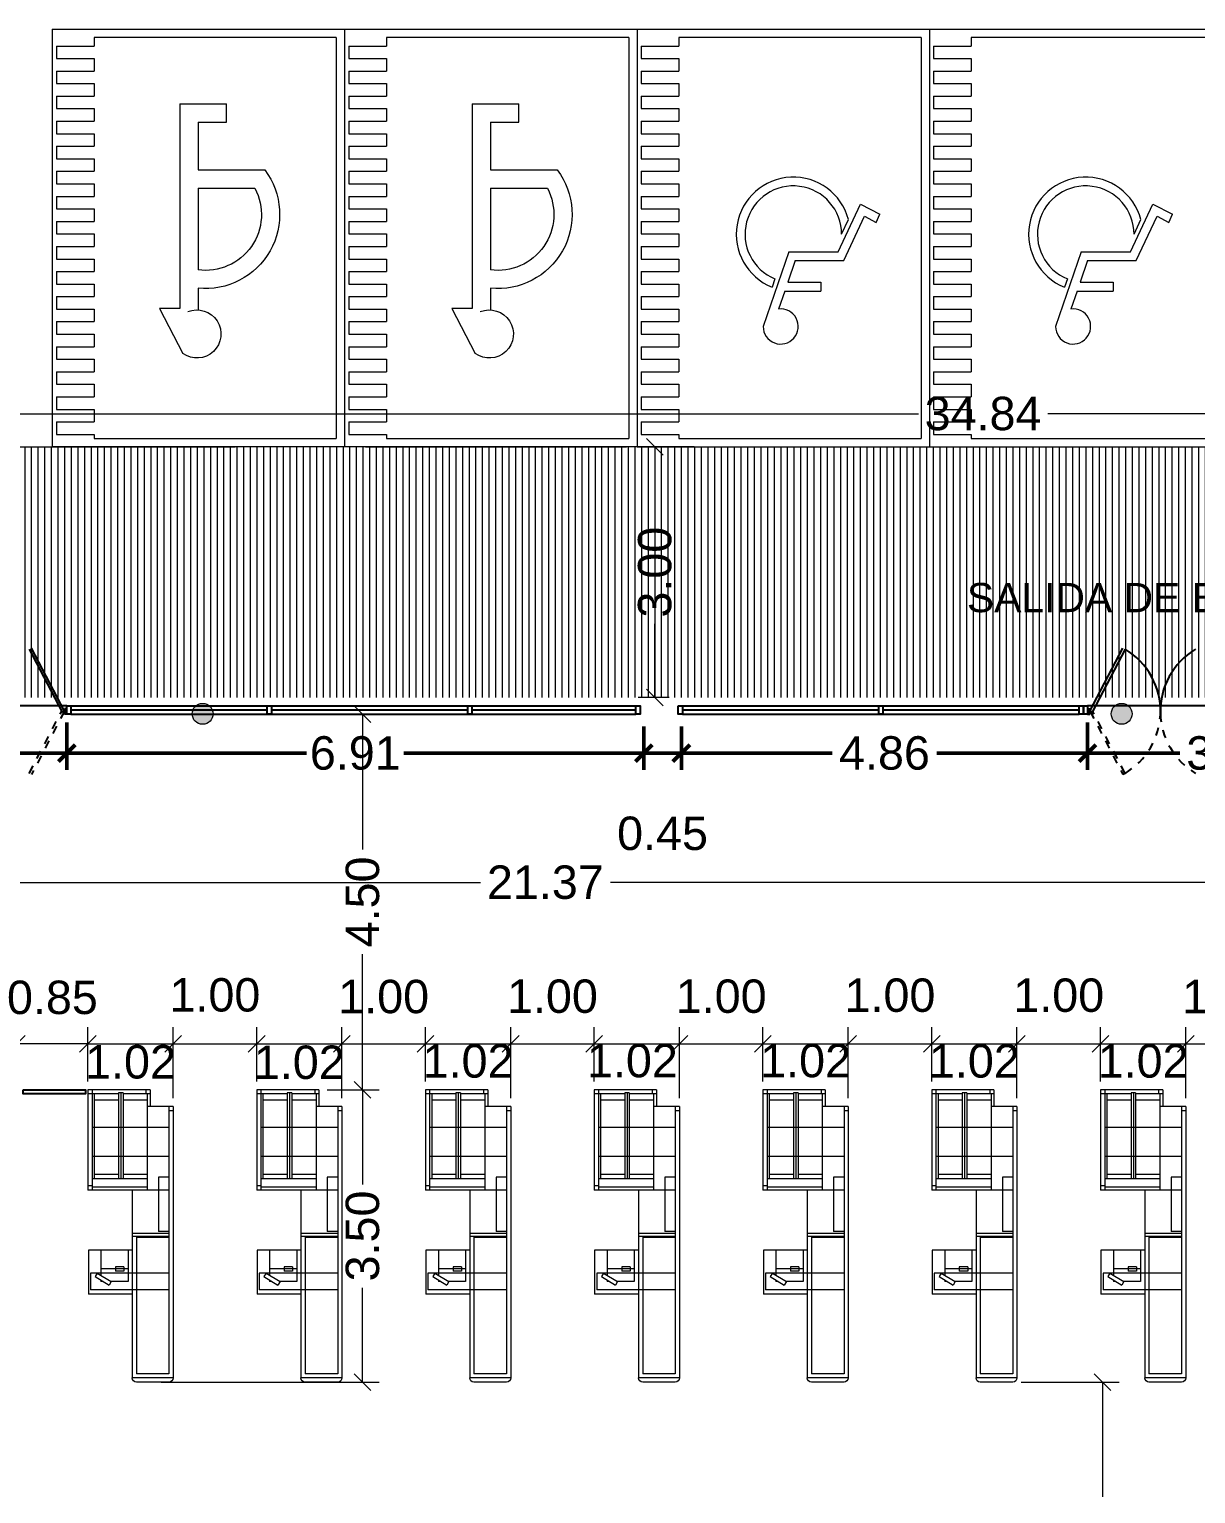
# Model space of a CAD drawing. Header units: inches. Extents: x 2 to 337, y 2 to 182.
# Drawn here: x 156.08 to 170.04, y 112.72 to 130.25 of the extents above; entities that cross this region are included whole.
import ezdxf

# ---------------------------------------------------------------- set-up
doc = ezdxf.new("R2010")
doc.units = ezdxf.units.IN
doc.header["$MEASUREMENT"] = 0
for name, pattern in [('HIDDEN', [0.375, 0.25, -0.125]), ('HIDDEN2', [4.7625, 3.175, -1.5875]), ('LÍNEAS_OCULTAS2', [0.1875, 0.125, -0.0625])]:
    doc.linetypes.add(name, pattern=pattern)
for name, color, linetype, lineweight in [('Est-Acero', 4, 'Continuous', 13), ('L COTAS', 1, 'Continuous', 9), ('L EQUIP', 6, 'Continuous', 9), ('l gris', 9, 'Continuous', 5), ('L PANELES', 136, 'Continuous', 50), ('L PROYEC', 4, 'HIDDEN2', 9), ('smr acero', 170, 'Continuous', 15)]:
    doc.layers.add(name, color=color, linetype=linetype, lineweight=lineweight)
for name, color, linetype in [('FIX FOOD', 8, 'Continuous'), ('l carpinteria', 3, 'Continuous'), ('L pisos', 8, 'Continuous'), ('l vidrio', 135, 'Continuous')]:
    doc.layers.add(name, color=color, linetype=linetype)
doc.styles.add('2mm para 1.100', font='ARIAL.TTF')
doc.styles.get("Standard").update_dxf_attribs({"font": 'ARIAL.TTF'})
doc.dimstyles.new('cotas 1.100', dxfattribs={"dimscale": 2, "dimtxt": 0.2, "dimasz": 0.1, "dimexe": 0.1, "dimexo": 0.05, "dimgap": 0.05, "dimtad": 0, "dimzin": 0, "dimdsep": 46, "dimtxsty": '2mm para 1.100', "dimblk": 'OBLIQUE', "dimcen": 0.09, "dimclrd": 256, "dimclre": 256, "dimclrt": 256, "dimaunit": 1, "dimadec": 3, "dimazin": 0, "dimtfac": 1, "dimtofl": 0, "dimtmove": 2, "dimatfit": 3, "dimfxl": 0, "dimtolj": 1, "dimtzin": 0, "dimlwd": -1, "dimlwe": -1, "dimarcsym": 0})

# ---------------------------------------------------------------- blocks, each defined once
blk = doc.blocks.new('COCHERA-DISC-flat-2')
at = {"color": 0}
for p, q in [((-3.5, 0), (-3.5, 5)), ((0, 5), (-3.5, 5)), ((0, 0), (0, 5)), ((0, 0), (0, 5)), ((0, 0), (0, 5)), ((-0.5, 4.9), (-3.4, 4.9)), ((-3.4, 0.1), (-3.4, 4.9)), ((-0.5, 4.85), (-0.5, 4.9)), ((-0.05, 4.85), (-0.5, 4.85)), ((-0.05, 4.7), (-0.05, 4.85)), ((-0.05, 4.7), (-0.5, 4.7)), ((-0.5, 4.55), (-0.5, 4.7)), ((-0.05, 4.55), (-0.5, 4.55)), ((-0.05, 4.4), (-0.5, 4.4)), ((-0.5, 4.25), (-0.5, 4.4)), ((-0.05, 4.4), (-0.05, 4.55)), ((-0.05, 4.25), (-0.5, 4.25)), ((-0.05, 4.1), (-0.05, 4.25)), ((-0.05, 4.1), (-0.5, 4.1)), ((-0.5, 3.95), (-0.5, 4.1)), ((-0.05, 3.95), (-0.5, 3.95)), ((-0.05, 3.8), (-0.05, 3.95)), ((-0.05, 3.8), (-0.5, 3.8)), ((-0.5, 3.65), (-0.5, 3.8)), ((-1.817, 2.664), (-1.509, 3.558)), ((-0.05, 3.65), (-0.5, 3.65)), ((-0.05, 3.5), (-0.05, 3.65)), ((-1.767, 3.133), (-1.692, 3.35)), ((-0.05, 3.5), (-0.5, 3.5)), ((-0.5, 3.35), (-0.5, 3.5)), ((-0.05, 3.35), (-0.5, 3.35)), ((-0.05, 3.2), (-0.05, 3.35)), ((-0.05, 3.2), (-0.5, 3.2)), ((-0.5, 3.05), (-0.5, 3.2)), ((-2.198, 3.028), (-2.198, 3.133)), ((-1.767, 3.133), (-2.198, 3.133)), ((-1.803, 3.028), (-2.198, 3.028)), ((-1.892, 2.769), (-1.803, 3.028)), ((-1.65, 2.988), (-1.616, 3.088)), ((-0.05, 3.05), (-0.5, 3.05)), ((-0.05, 2.9), (-0.05, 3.05)), ((-0.05, 2.9), (-0.5, 2.9)), ((-0.5, 2.75), (-0.5, 2.9)), ((-2.475, 2.769), (-2.724, 2.237)), ((-2.408, 2.664), (-2.675, 2.092)), ((-1.892, 2.769), (-2.475, 2.769)), ((-1.817, 2.664), (-2.408, 2.664)), ((-0.05, 2.75), (-0.5, 2.75)), ((-0.05, 2.6), (-0.05, 2.75)), ((-0.05, 2.6), (-0.5, 2.6)), ((-0.5, 2.45), (-0.5, 2.6)), ((-2.863, 2.311), (-2.907, 2.215)), ((-2.724, 2.237), (-2.863, 2.311)), ((-2.448, 2.454), (-2.53, 2.278)), ((-0.05, 2.45), (-0.5, 2.45)), ((-0.05, 2.3), (-0.5, 2.3)), ((-0.5, 2.15), (-0.5, 2.3)), ((-0.05, 2.3), (-0.05, 2.45)), ((-2.675, 2.092), (-2.907, 2.215)), ((-0.05, 2.15), (-0.5, 2.15)), ((-0.05, 2), (-0.05, 2.15)), ((-0.05, 2), (-0.5, 2)), ((-0.5, 1.85), (-0.5, 2)), ((-0.05, 1.85), (-0.5, 1.85)), ((-0.05, 1.7), (-0.05, 1.85)), ((-0.05, 1.7), (-0.5, 1.7)), ((-0.5, 1.55), (-0.5, 1.7)), ((-0.05, 1.55), (-0.5, 1.55)), ((-0.05, 1.4), (-0.05, 1.55)), ((-0.05, 1.4), (-0.5, 1.4)), ((-0.5, 1.25), (-0.5, 1.4)), ((-0.05, 1.25), (-0.5, 1.25)), ((-0.05, 1.1), (-0.05, 1.25)), ((-0.05, 1.1), (-0.5, 1.1)), ((-0.5, 0.95), (-0.5, 1.1)), ((-0.05, 0.95), (-0.5, 0.95)), ((-0.05, 0.8), (-0.05, 0.95)), ((-0.05, 0.8), (-0.5, 0.8)), ((-0.5, 0.65), (-0.5, 0.8)), ((-0.05, 0.65), (-0.5, 0.65)), ((-0.05, 0.5), (-0.05, 0.65)), ((-0.05, 0.5), (-0.5, 0.5)), ((-0.5, 0.35), (-0.5, 0.5)), ((-0.05, 0.35), (-0.5, 0.35)), ((-0.05, 0.35), (-0.5, 0.35)), ((-0.05, 0.2), (-0.5, 0.2)), ((-0.5, 0.1), (-0.5, 0.2)), ((-0.05, 0.2), (-0.05, 0.35)), ((0, 0), (-3.5, 0)), ((-3.4, 0.1), (-0.5, 0.1))]:
    blk.add_line(p, q, dxfattribs=at)
for centre, radius, start, end in [((-1.719, 3.558), 0.21, 0, 277.4565), ((-1.87, 2.453), 0.683, 194.871, 68.1638), ((-1.87, 2.453), 0.578, 179.9015, 67.6476)]:
    blk.add_arc(centre, radius, start, end, dxfattribs=at)
blk = doc.blocks.new('COCHERA-EMB-flat-3')
at = {"layer": 'l gris'}
for p, q in [((-3.5, 5), (-3.5, 0)), ((0, 5), (-3.5, 5)), ((0, 5), (0, 0)), ((-3.4, 4.9), (-3.4, 0.1)), ((-3.4, 4.9), (-0.5, 4.9)), ((-0.5, 4.9), (-0.5, 4.8)), ((-0.05, 4.8), (-0.5, 4.8)), ((-0.05, 4.8), (-0.05, 4.65)), ((-0.05, 4.65), (-0.5, 4.65)), ((-0.05, 4.65), (-0.5, 4.65)), ((-0.5, 4.65), (-0.5, 4.5)), ((-0.05, 4.5), (-0.5, 4.5)), ((-0.05, 4.5), (-0.05, 4.35)), ((-0.05, 4.35), (-0.5, 4.35)), ((-0.5, 4.35), (-0.5, 4.2)), ((-2.085, 3.887), (-2.085, 4.106)), ((-1.526, 4.106), (-2.085, 4.106)), ((-1.526, 4.106), (-1.526, 1.656)), ((-0.05, 4.2), (-0.5, 4.2)), ((-0.05, 4.05), (-0.5, 4.05)), ((-0.5, 4.05), (-0.5, 3.9)), ((-0.05, 4.2), (-0.05, 4.05)), ((-1.745, 3.887), (-2.085, 3.887)), ((-1.745, 3.887), (-1.745, 3.317)), ((-0.05, 3.9), (-0.5, 3.9)), ((-0.05, 3.9), (-0.05, 3.75)), ((-0.05, 3.75), (-0.5, 3.75)), ((-0.5, 3.75), (-0.5, 3.6)), ((-0.05, 3.6), (-0.5, 3.6)), ((-0.05, 3.6), (-0.05, 3.45)), ((-0.05, 3.45), (-0.5, 3.45)), ((-0.5, 3.45), (-0.5, 3.3)), ((-1.745, 3.317), (-2.544, 3.317)), ((-0.05, 3.3), (-0.5, 3.3)), ((-0.05, 3.3), (-0.05, 3.15)), ((-1.745, 3.098), (-2.426, 3.098)), ((-1.745, 3.098), (-1.745, 2.12)), ((-0.05, 3.15), (-0.5, 3.15)), ((-0.5, 3.15), (-0.5, 3)), ((-0.05, 3), (-0.5, 3)), ((-0.05, 3), (-0.05, 2.85)), ((-0.05, 2.85), (-0.5, 2.85)), ((-0.5, 2.85), (-0.5, 2.7)), ((-0.05, 2.7), (-0.5, 2.7)), ((-0.05, 2.7), (-0.05, 2.55)), ((-0.05, 2.55), (-0.5, 2.55)), ((-0.5, 2.55), (-0.5, 2.4)), ((-0.05, 2.4), (-0.5, 2.4)), ((-0.05, 2.4), (-0.05, 2.25)), ((-0.05, 2.25), (-0.5, 2.25)), ((-0.5, 2.25), (-0.5, 2.1)), ((-0.05, 2.1), (-0.5, 2.1)), ((-0.05, 1.95), (-0.5, 1.95)), ((-0.5, 1.95), (-0.5, 1.8)), ((-0.05, 2.1), (-0.05, 1.95)), ((-1.745, 1.901), (-1.745, 1.641)), ((-0.05, 1.8), (-0.5, 1.8)), ((-0.05, 1.8), (-0.05, 1.65)), ((-1.282, 1.656), (-1.562, 1.12)), ((-1.526, 1.656), (-1.282, 1.656)), ((-0.05, 1.65), (-0.5, 1.65)), ((-0.5, 1.65), (-0.5, 1.5)), ((-0.05, 1.5), (-0.5, 1.5)), ((-0.05, 1.5), (-0.05, 1.35)), ((-0.05, 1.35), (-0.5, 1.35)), ((-0.5, 1.35), (-0.5, 1.2)), ((-0.05, 1.2), (-0.5, 1.2)), ((-0.05, 1.2), (-0.05, 1.05)), ((-0.05, 1.05), (-0.5, 1.05)), ((-0.5, 1.05), (-0.5, 0.9)), ((-0.05, 0.9), (-0.5, 0.9)), ((-0.05, 0.9), (-0.05, 0.75)), ((-0.05, 0.75), (-0.5, 0.75)), ((-0.5, 0.75), (-0.5, 0.6)), ((-0.05, 0.6), (-0.5, 0.6)), ((-0.05, 0.6), (-0.05, 0.45)), ((-0.05, 0.45), (-0.5, 0.45)), ((-0.5, 0.45), (-0.5, 0.3)), ((-0.05, 0.3), (-0.5, 0.3)), ((-0.05, 0.3), (-0.05, 0.15)), ((-3.5, 0), (0, 0)), ((-0.5, 0.1), (-3.4, 0.1)), ((-0.05, 0.15), (-0.5, 0.15)), ((-0.5, 0.15), (-0.5, 0.1))]:
    blk.add_line(p, q, dxfattribs=at)
for centre, radius, start, end in [((-1.834, 2.784), 0.888, 143.1471, 275.7426), ((-1.834, 2.784), 0.67, 152.1052, 277.6632), ((-1.732, 1.353), 0.288, 67.8205, 306.0337)]:
    blk.add_arc(centre, radius, start, end, dxfattribs=at)
blk = doc.blocks.new('CAJAS AM')
at = {"layer": 'L EQUIP', "linetype": 'ByBlock', "ltscale": 0.01}
for p, q in [((781.677, 799.828), (781.287, 799.828)), ((781.237, 797.528), (781.237, 799.778)), ((781.727, 799.778), (781.237, 799.778)), ((781.287, 798.083), (781.287, 799.728)), ((781.677, 799.728), (781.287, 799.728)), ((781.677, 796.528), (781.677, 799.728)), ((781.727, 796.528), (781.727, 799.778)), ((780.712, 798.248), (780.712, 798.773)), ((781.237, 798.773), (780.712, 798.773)), ((781.237, 798.248), (781.237, 798.773)), ((780.737, 798.523), (780.737, 798.723)), ((781.677, 798.723), (780.737, 798.723)), ((780.794, 798.565), (780.962, 798.666)), ((780.819, 798.522), (780.987, 798.623)), ((780.862, 798.606), (780.862, 798.623)), ((780.89, 798.623), (780.862, 798.623)), ((780.987, 798.623), (780.962, 798.666)), ((781.187, 798.623), (780.987, 798.623)), ((781.187, 798.248), (781.187, 798.623)), ((781.677, 798.523), (780.737, 798.523)), ((780.819, 798.522), (780.794, 798.565)), ((780.862, 798.248), (780.862, 798.548)), ((781.187, 798.473), (780.862, 798.473)), ((781.037, 798.448), (781.037, 798.498)), ((781.137, 798.498), (781.037, 798.498)), ((781.137, 798.448), (781.037, 798.448)), ((781.137, 798.448), (781.137, 798.498)), ((781.237, 798.248), (780.712, 798.248)), ((781.677, 798.083), (781.237, 798.083)), ((781.677, 798.098), (781.287, 798.098)), ((781.677, 798.048), (781.237, 798.048)), ((781.677, 798.023), (781.552, 798.023)), ((781.552, 797.373), (781.552, 798.023)), ((780.707, 796.328), (780.707, 797.528)), ((781.677, 797.528), (780.707, 797.528)), ((780.757, 797.478), (780.707, 797.478)), ((780.757, 796.328), (780.757, 797.528)), ((781.417, 797.493), (780.757, 797.493)), ((781.417, 797.393), (780.757, 797.393)), ((780.782, 796.378), (780.782, 797.393)), ((781.072, 796.363), (781.072, 797.393)), ((781.1, 796.363), (781.1, 797.393)), ((781.127, 796.363), (781.127, 797.393)), ((781.417, 796.378), (781.417, 797.528)), ((781.677, 797.373), (781.552, 797.373)), ((781.072, 797.343), (780.782, 797.343)), ((781.417, 797.343), (781.127, 797.343)), ((781.677, 797.128), (780.757, 797.128)), ((781.677, 796.778), (780.757, 796.778)), ((781.727, 796.528), (781.417, 796.528)), ((781.452, 796.328), (781.452, 796.528)), ((781.727, 796.578), (781.677, 796.578)), ((781.072, 796.378), (780.707, 796.378)), ((780.755, 796.328), (780.707, 796.328)), ((781.452, 796.328), (780.707, 796.328)), ((781.072, 796.453), (780.782, 796.453)), ((781.127, 796.363), (781.072, 796.363)), ((781.417, 796.453), (781.127, 796.453)), ((781.452, 796.378), (781.127, 796.378)), ((781.402, 796.328), (781.402, 796.378))]:
    blk.add_line(p, q, dxfattribs=at)
for centre, start, end in [((781.287, 799.778), 90, 180), ((781.677, 799.778), 0, 90)]:
    blk.add_arc(centre, 0.05, start, end, dxfattribs=at)
blk = doc.blocks.new('_Oblique')
at = {"color": 0, "linetype": 'ByBlock', "lineweight": -2}
blk.add_line((-0.5, -0.5), (0.5, 0.5), dxfattribs=at)
blk = doc.blocks.new('*D394')
at = {"layer": 'Defpoints', "color": 0}
for p in [(159.542, 117.554), (157.552, 114.054), (160.065, 114.054)]:
    blk.add_point(p, dxfattribs=at)
at = {"layer": 'L COTAS'}
for p, q in [((159.642, 117.554), (160.265, 117.554)), ((160.065, 117.554), (160.065, 116.422)), ((160.065, 114.054), (160.065, 115.185)), ((157.652, 114.054), (160.265, 114.054))]:
    blk.add_line(p, q, dxfattribs=at)
at = {"layer": 'L COTAS', "xscale": 0.2, "yscale": 0.2, "zscale": 0.2}
for p, rotation in [((160.065, 117.554), 90), ((160.065, 114.054), 270)]:
    blk.add_blockref('_Oblique', p, dxfattribs=dict(at, rotation=rotation))
at = {"layer": 'L COTAS', "insert": (160.065, 115.804), "char_height": 0.4, "attachment_point": 5, "rotation": 90, "style": '2mm para 1.100'}
blk.add_mtext('\\A1;3.50', dxfattribs=at)
blk = doc.blocks.new('*D395')
at = {"layer": 'Defpoints', "color": 0}
for p in [(157.797, 118.104), (156.777, 117.554), (157.797, 117.354)]:
    blk.add_point(p, dxfattribs=at)
at = {"layer": 'L COTAS'}
for p, q in [((156.777, 117.654), (156.777, 118.304)), ((157.797, 117.454), (157.797, 118.304)), ((156.777, 118.104), (157.797, 118.104))]:
    blk.add_line(p, q, dxfattribs=at)
at = {"layer": 'L COTAS', "xscale": 0.2, "yscale": 0.2, "zscale": 0.2, "rotation": 180}
blk.add_blockref('_Oblique', (156.777, 118.104), dxfattribs=at)
at = {"layer": 'L COTAS', "xscale": 0.2, "yscale": 0.2, "zscale": 0.2}
blk.add_blockref('_Oblique', (157.797, 118.104), dxfattribs=at)
at = {"layer": 'L COTAS', "insert": (157.287, 117.886), "char_height": 0.4, "attachment_point": 5, "style": '2mm para 1.100'}
blk.add_mtext('\\A1;1.02', dxfattribs=at)
blk = doc.blocks.new('*D396')
at = {"layer": 'Defpoints', "color": 0}
for p in [(158.797, 118.104), (158.797, 117.554), (157.797, 117.354)]:
    blk.add_point(p, dxfattribs=at)
at = {"layer": 'L COTAS'}
for p, q in [((157.797, 117.454), (157.797, 118.304)), ((158.797, 117.654), (158.797, 118.304)), ((157.797, 118.104), (158.797, 118.104))]:
    blk.add_line(p, q, dxfattribs=at)
at = {"layer": 'L COTAS', "xscale": 0.2, "yscale": 0.2, "zscale": 0.2, "rotation": 180}
blk.add_blockref('_Oblique', (157.797, 118.104), dxfattribs=at)
at = {"layer": 'L COTAS', "xscale": 0.2, "yscale": 0.2, "zscale": 0.2}
blk.add_blockref('_Oblique', (158.797, 118.104), dxfattribs=at)
at = {"layer": 'L COTAS', "insert": (158.297, 118.688), "char_height": 0.4, "attachment_point": 5, "style": '2mm para 1.100'}
blk.add_mtext('\\A1;1.00', dxfattribs=at)
blk = doc.blocks.new('*D397')
at = {"layer": 'Defpoints', "color": 0}
for p in [(159.817, 118.104), (158.797, 117.554), (159.817, 117.354)]:
    blk.add_point(p, dxfattribs=at)
at = {"layer": 'L COTAS'}
for p, q in [((158.797, 117.654), (158.797, 118.304)), ((159.817, 117.454), (159.817, 118.304)), ((158.797, 118.104), (159.817, 118.104))]:
    blk.add_line(p, q, dxfattribs=at)
at = {"layer": 'L COTAS', "xscale": 0.2, "yscale": 0.2, "zscale": 0.2, "rotation": 180}
blk.add_blockref('_Oblique', (158.797, 118.104), dxfattribs=at)
at = {"layer": 'L COTAS', "xscale": 0.2, "yscale": 0.2, "zscale": 0.2}
blk.add_blockref('_Oblique', (159.817, 118.104), dxfattribs=at)
at = {"layer": 'L COTAS', "insert": (159.307, 117.881), "char_height": 0.4, "attachment_point": 5, "style": '2mm para 1.100'}
blk.add_mtext('\\A1;1.02', dxfattribs=at)
blk = doc.blocks.new('*D398')
at = {"layer": 'Defpoints', "color": 0}
for p in [(160.817, 118.104), (160.817, 117.554), (159.817, 117.354)]:
    blk.add_point(p, dxfattribs=at)
at = {"layer": 'L COTAS'}
for p, q in [((159.817, 117.454), (159.817, 118.304)), ((160.817, 117.654), (160.817, 118.304)), ((159.817, 118.104), (160.817, 118.104))]:
    blk.add_line(p, q, dxfattribs=at)
at = {"layer": 'L COTAS', "xscale": 0.2, "yscale": 0.2, "zscale": 0.2, "rotation": 180}
blk.add_blockref('_Oblique', (159.817, 118.104), dxfattribs=at)
at = {"layer": 'L COTAS', "xscale": 0.2, "yscale": 0.2, "zscale": 0.2}
blk.add_blockref('_Oblique', (160.817, 118.104), dxfattribs=at)
at = {"layer": 'L COTAS', "insert": (160.317, 118.668), "char_height": 0.4, "attachment_point": 5, "style": '2mm para 1.100'}
blk.add_mtext('\\A1;1.00', dxfattribs=at)
blk = doc.blocks.new('*D399')
at = {"layer": 'Defpoints', "color": 0}
for p in [(161.837, 118.104), (160.817, 117.554), (161.837, 117.354)]:
    blk.add_point(p, dxfattribs=at)
at = {"layer": 'L COTAS'}
for p, q in [((160.817, 117.654), (160.817, 118.304)), ((161.837, 117.454), (161.837, 118.304)), ((160.817, 118.104), (161.837, 118.104))]:
    blk.add_line(p, q, dxfattribs=at)
at = {"layer": 'L COTAS', "xscale": 0.2, "yscale": 0.2, "zscale": 0.2, "rotation": 180}
blk.add_blockref('_Oblique', (160.817, 118.104), dxfattribs=at)
at = {"layer": 'L COTAS', "xscale": 0.2, "yscale": 0.2, "zscale": 0.2}
blk.add_blockref('_Oblique', (161.837, 118.104), dxfattribs=at)
at = {"layer": 'L COTAS', "insert": (161.327, 117.897), "char_height": 0.4, "attachment_point": 5, "style": '2mm para 1.100'}
blk.add_mtext('\\A1;1.02', dxfattribs=at)
blk = doc.blocks.new('*D400')
at = {"layer": 'Defpoints', "color": 0}
for p in [(162.837, 118.104), (162.837, 117.554), (161.837, 117.354)]:
    blk.add_point(p, dxfattribs=at)
at = {"layer": 'L COTAS'}
for p, q in [((161.837, 117.454), (161.837, 118.304)), ((162.837, 117.654), (162.837, 118.304)), ((161.837, 118.104), (162.837, 118.104))]:
    blk.add_line(p, q, dxfattribs=at)
at = {"layer": 'L COTAS', "xscale": 0.2, "yscale": 0.2, "zscale": 0.2, "rotation": 180}
blk.add_blockref('_Oblique', (161.837, 118.104), dxfattribs=at)
at = {"layer": 'L COTAS', "xscale": 0.2, "yscale": 0.2, "zscale": 0.2}
blk.add_blockref('_Oblique', (162.837, 118.104), dxfattribs=at)
at = {"layer": 'L COTAS', "insert": (162.337, 118.672), "char_height": 0.4, "attachment_point": 5, "style": '2mm para 1.100'}
blk.add_mtext('\\A1;1.00', dxfattribs=at)
blk = doc.blocks.new('*D401')
at = {"layer": 'Defpoints', "color": 0}
for p in [(163.857, 118.104), (162.837, 117.554), (163.857, 117.354)]:
    blk.add_point(p, dxfattribs=at)
at = {"layer": 'L COTAS'}
for p, q in [((162.837, 117.654), (162.837, 118.304)), ((163.857, 117.454), (163.857, 118.304)), ((162.837, 118.104), (163.857, 118.104))]:
    blk.add_line(p, q, dxfattribs=at)
at = {"layer": 'L COTAS', "xscale": 0.2, "yscale": 0.2, "zscale": 0.2, "rotation": 180}
blk.add_blockref('_Oblique', (162.837, 118.104), dxfattribs=at)
at = {"layer": 'L COTAS', "xscale": 0.2, "yscale": 0.2, "zscale": 0.2}
blk.add_blockref('_Oblique', (163.857, 118.104), dxfattribs=at)
at = {"layer": 'L COTAS', "insert": (163.294, 117.901), "char_height": 0.4, "attachment_point": 5, "style": '2mm para 1.100'}
blk.add_mtext('\\A1;1.02', dxfattribs=at)
blk = doc.blocks.new('*D402')
at = {"layer": 'Defpoints', "color": 0}
for p in [(164.857, 118.104), (164.857, 117.554), (163.857, 117.354)]:
    blk.add_point(p, dxfattribs=at)
at = {"layer": 'L COTAS'}
for p, q in [((163.857, 117.454), (163.857, 118.304)), ((164.857, 117.654), (164.857, 118.304)), ((163.857, 118.104), (164.857, 118.104))]:
    blk.add_line(p, q, dxfattribs=at)
at = {"layer": 'L COTAS', "xscale": 0.2, "yscale": 0.2, "zscale": 0.2, "rotation": 180}
blk.add_blockref('_Oblique', (163.857, 118.104), dxfattribs=at)
at = {"layer": 'L COTAS', "xscale": 0.2, "yscale": 0.2, "zscale": 0.2}
blk.add_blockref('_Oblique', (164.857, 118.104), dxfattribs=at)
at = {"layer": 'L COTAS', "insert": (164.357, 118.672), "char_height": 0.4, "attachment_point": 5, "style": '2mm para 1.100'}
blk.add_mtext('\\A1;1.00', dxfattribs=at)
blk = doc.blocks.new('*D403')
at = {"layer": 'Defpoints', "color": 0}
for p in [(165.877, 118.104), (164.857, 117.554), (165.877, 117.354)]:
    blk.add_point(p, dxfattribs=at)
at = {"layer": 'L COTAS'}
for p, q in [((164.857, 117.654), (164.857, 118.304)), ((165.877, 117.454), (165.877, 118.304)), ((164.857, 118.104), (165.877, 118.104))]:
    blk.add_line(p, q, dxfattribs=at)
at = {"layer": 'L COTAS', "xscale": 0.2, "yscale": 0.2, "zscale": 0.2, "rotation": 180}
blk.add_blockref('_Oblique', (164.857, 118.104), dxfattribs=at)
at = {"layer": 'L COTAS', "xscale": 0.2, "yscale": 0.2, "zscale": 0.2}
blk.add_blockref('_Oblique', (165.877, 118.104), dxfattribs=at)
at = {"layer": 'L COTAS', "insert": (165.367, 117.901), "char_height": 0.4, "attachment_point": 5, "style": '2mm para 1.100'}
blk.add_mtext('\\A1;1.02', dxfattribs=at)
blk = doc.blocks.new('*D404')
at = {"layer": 'Defpoints', "color": 0}
for p in [(166.877, 118.104), (166.877, 117.554), (165.877, 117.354)]:
    blk.add_point(p, dxfattribs=at)
at = {"layer": 'L COTAS'}
for p, q in [((165.877, 117.454), (165.877, 118.304)), ((166.877, 117.654), (166.877, 118.304)), ((165.877, 118.104), (166.877, 118.104))]:
    blk.add_line(p, q, dxfattribs=at)
at = {"layer": 'L COTAS', "xscale": 0.2, "yscale": 0.2, "zscale": 0.2, "rotation": 180}
blk.add_blockref('_Oblique', (165.877, 118.104), dxfattribs=at)
at = {"layer": 'L COTAS', "xscale": 0.2, "yscale": 0.2, "zscale": 0.2}
blk.add_blockref('_Oblique', (166.877, 118.104), dxfattribs=at)
at = {"layer": 'L COTAS', "insert": (166.377, 118.684), "char_height": 0.4, "attachment_point": 5, "style": '2mm para 1.100'}
blk.add_mtext('\\A1;1.00', dxfattribs=at)
blk = doc.blocks.new('*D405')
at = {"layer": 'Defpoints', "color": 0}
for p in [(167.897, 118.104), (166.877, 117.554), (167.897, 117.354)]:
    blk.add_point(p, dxfattribs=at)
at = {"layer": 'L COTAS'}
for p, q in [((166.877, 117.654), (166.877, 118.304)), ((167.897, 117.454), (167.897, 118.304)), ((166.877, 118.104), (167.897, 118.104))]:
    blk.add_line(p, q, dxfattribs=at)
at = {"layer": 'L COTAS', "xscale": 0.2, "yscale": 0.2, "zscale": 0.2, "rotation": 180}
blk.add_blockref('_Oblique', (166.877, 118.104), dxfattribs=at)
at = {"layer": 'L COTAS', "xscale": 0.2, "yscale": 0.2, "zscale": 0.2}
blk.add_blockref('_Oblique', (167.897, 118.104), dxfattribs=at)
at = {"layer": 'L COTAS', "insert": (167.387, 117.897), "char_height": 0.4, "attachment_point": 5, "style": '2mm para 1.100'}
blk.add_mtext('\\A1;1.02', dxfattribs=at)
blk = doc.blocks.new('*D406')
at = {"layer": 'Defpoints', "color": 0}
for p in [(168.897, 118.104), (168.897, 117.554), (167.897, 117.354)]:
    blk.add_point(p, dxfattribs=at)
at = {"layer": 'L COTAS'}
for p, q in [((167.897, 117.454), (167.897, 118.304)), ((168.897, 117.654), (168.897, 118.304)), ((167.897, 118.104), (168.897, 118.104))]:
    blk.add_line(p, q, dxfattribs=at)
at = {"layer": 'L COTAS', "xscale": 0.2, "yscale": 0.2, "zscale": 0.2, "rotation": 180}
blk.add_blockref('_Oblique', (167.897, 118.104), dxfattribs=at)
at = {"layer": 'L COTAS', "xscale": 0.2, "yscale": 0.2, "zscale": 0.2}
blk.add_blockref('_Oblique', (168.897, 118.104), dxfattribs=at)
at = {"layer": 'L COTAS', "insert": (168.397, 118.684), "char_height": 0.4, "attachment_point": 5, "style": '2mm para 1.100'}
blk.add_mtext('\\A1;1.00', dxfattribs=at)
blk = doc.blocks.new('*D407')
at = {"layer": 'Defpoints', "color": 0}
for p in [(169.917, 118.104), (168.897, 117.554), (169.917, 117.354)]:
    blk.add_point(p, dxfattribs=at)
at = {"layer": 'L COTAS'}
for p, q in [((168.897, 117.654), (168.897, 118.304)), ((169.917, 117.454), (169.917, 118.304)), ((168.897, 118.104), (169.917, 118.104))]:
    blk.add_line(p, q, dxfattribs=at)
at = {"layer": 'L COTAS', "xscale": 0.2, "yscale": 0.2, "zscale": 0.2, "rotation": 180}
blk.add_blockref('_Oblique', (168.897, 118.104), dxfattribs=at)
at = {"layer": 'L COTAS', "xscale": 0.2, "yscale": 0.2, "zscale": 0.2}
blk.add_blockref('_Oblique', (169.917, 118.104), dxfattribs=at)
at = {"layer": 'L COTAS', "insert": (169.407, 117.897), "char_height": 0.4, "attachment_point": 5, "style": '2mm para 1.100'}
blk.add_mtext('\\A1;1.02', dxfattribs=at)
blk = doc.blocks.new('*D408')
at = {"layer": 'Defpoints', "color": 0}
for p in [(170.917, 118.104), (170.917, 117.554), (169.917, 117.354)]:
    blk.add_point(p, dxfattribs=at)
at = {"layer": 'L COTAS'}
for p, q in [((169.917, 117.454), (169.917, 118.304)), ((170.917, 117.654), (170.917, 118.304)), ((169.917, 118.104), (170.917, 118.104))]:
    blk.add_line(p, q, dxfattribs=at)
at = {"layer": 'L COTAS', "xscale": 0.2, "yscale": 0.2, "zscale": 0.2, "rotation": 180}
blk.add_blockref('_Oblique', (169.917, 118.104), dxfattribs=at)
at = {"layer": 'L COTAS', "xscale": 0.2, "yscale": 0.2, "zscale": 0.2}
blk.add_blockref('_Oblique', (170.917, 118.104), dxfattribs=at)
at = {"layer": 'L COTAS', "insert": (170.417, 118.668), "char_height": 0.4, "attachment_point": 5, "style": '2mm para 1.100'}
blk.add_mtext('\\A1;1.00', dxfattribs=at)
blk = doc.blocks.new('*D304')
at = {"layer": 'Defpoints', "color": 0}
for p in [(184.909, 125.648), (150.073, 125.25), (184.909, 125.254)]:
    blk.add_point(p, dxfattribs=at)
at = {"layer": 'L COTAS'}
for p, q in [((150.073, 125.35), (150.073, 125.848)), ((184.909, 125.354), (184.909, 125.848)), ((150.073, 125.648), (166.717, 125.648)), ((184.909, 125.648), (168.265, 125.648))]:
    blk.add_line(p, q, dxfattribs=at)
at = {"layer": 'L COTAS', "xscale": 0.2, "yscale": 0.2, "zscale": 0.2, "rotation": 180}
blk.add_blockref('_Oblique', (150.073, 125.648), dxfattribs=at)
at = {"layer": 'L COTAS', "xscale": 0.2, "yscale": 0.2, "zscale": 0.2}
blk.add_blockref('_Oblique', (184.909, 125.648), dxfattribs=at)
at = {"layer": 'L COTAS', "insert": (167.491, 125.648), "char_height": 0.4, "attachment_point": 5, "style": '2mm para 1.100'}
blk.add_mtext('\\A1;34.84', dxfattribs=at)
blk = doc.blocks.new('*D310')
at = {"layer": 'Defpoints', "color": 0}
for p in [(155.927, 118.104), (155.927, 117.554), (156.777, 117.554)]:
    blk.add_point(p, dxfattribs=at)
at = {"layer": 'L COTAS'}
for p, q in [((155.927, 117.654), (155.927, 118.304)), ((156.777, 117.654), (156.777, 118.304)), ((156.777, 118.104), (155.927, 118.104))]:
    blk.add_line(p, q, dxfattribs=at)
at = {"layer": 'L COTAS', "xscale": 0.2, "yscale": 0.2, "zscale": 0.2, "rotation": 180}
blk.add_blockref('_Oblique', (155.927, 118.104), dxfattribs=at)
at = {"layer": 'L COTAS', "xscale": 0.2, "yscale": 0.2, "zscale": 0.2}
blk.add_blockref('_Oblique', (156.777, 118.104), dxfattribs=at)
at = {"layer": 'L COTAS', "insert": (156.352, 118.658), "char_height": 0.4, "attachment_point": 5, "style": '2mm para 1.100'}
blk.add_mtext('\\A1;0.85', dxfattribs=at)
blk = doc.blocks.new('*D311')
at = {"layer": 'Defpoints', "color": 0}
for p in [(151.567, 120.037), (151.567, 119.768), (172.937, 117.817)]:
    blk.add_point(p, dxfattribs=at)
at = {"layer": 'L COTAS'}
for p, q in [((151.567, 119.868), (151.567, 120.237)), ((172.937, 117.917), (172.937, 120.237)), ((151.567, 120.037), (161.474, 120.037)), ((172.937, 120.037), (163.031, 120.037))]:
    blk.add_line(p, q, dxfattribs=at)
at = {"layer": 'L COTAS', "xscale": 0.2, "yscale": 0.2, "zscale": 0.2, "rotation": 180}
blk.add_blockref('_Oblique', (151.567, 120.037), dxfattribs=at)
at = {"layer": 'L COTAS', "xscale": 0.2, "yscale": 0.2, "zscale": 0.2}
blk.add_blockref('_Oblique', (172.937, 120.037), dxfattribs=at)
at = {"layer": 'L COTAS', "insert": (162.252, 120.037), "char_height": 0.4, "attachment_point": 5, "style": '2mm para 1.100'}
blk.add_mtext('\\A1;21.37', dxfattribs=at)
blk = doc.blocks.new('*D312')
at = {"layer": 'Defpoints', "color": 0}
for p in [(159.542, 122.052), (160.065, 122.052), (159.542, 117.554)]:
    blk.add_point(p, dxfattribs=at)
at = {"layer": 'L COTAS'}
for p, q in [((159.642, 122.052), (160.265, 122.052)), ((160.065, 122.052), (160.065, 120.43)), ((160.065, 117.554), (160.065, 119.176)), ((159.642, 117.554), (160.265, 117.554))]:
    blk.add_line(p, q, dxfattribs=at)
at = {"layer": 'L COTAS', "xscale": 0.2, "yscale": 0.2, "zscale": 0.2}
for p, rotation in [((160.065, 122.052), 90), ((160.065, 117.554), 270)]:
    blk.add_blockref('_Oblique', p, dxfattribs=dict(at, rotation=rotation))
at = {"layer": 'L COTAS', "insert": (160.065, 119.803), "char_height": 0.4, "attachment_point": 5, "rotation": 90, "style": '2mm para 1.100'}
blk.add_mtext('\\A1;4.50', dxfattribs=at)
blk = doc.blocks.new('*D313')
at = {"layer": 'Defpoints', "color": 0}
for p in [(167.847, 114.054), (167.988, 110.054), (168.921, 110.054)]:
    blk.add_point(p, dxfattribs=at)
at = {"layer": 'L COTAS'}
for p, q in [((167.947, 114.054), (169.121, 114.054)), ((168.921, 114.054), (168.921, 112.681)), ((168.921, 110.054), (168.921, 111.427)), ((168.088, 110.054), (169.121, 110.054))]:
    blk.add_line(p, q, dxfattribs=at)
at = {"layer": 'L COTAS', "xscale": 0.2, "yscale": 0.2, "zscale": 0.2}
for p, rotation in [((168.921, 114.054), 90), ((168.921, 110.054), 270)]:
    blk.add_blockref('_Oblique', p, dxfattribs=dict(at, rotation=rotation))
at = {"layer": 'L COTAS', "insert": (168.921, 112.054), "char_height": 0.4, "attachment_point": 5, "rotation": 90, "style": '2mm para 1.100'}
blk.add_mtext('\\A1;4.00', dxfattribs=at)
blk = doc.blocks.new('*D384')
at = {"layer": 'Defpoints', "color": 0}
for p in [(163.563, 125.25), (164.134, 125.25), (163.836, 122.252)]:
    blk.add_point(p, dxfattribs=at)
at = {"layer": 'L COTAS'}
for p, q in [((164.034, 125.25), (163.363, 125.25)), ((163.563, 125.25), (163.563, 124.37)), ((163.563, 122.252), (163.563, 123.132)), ((163.736, 122.252), (163.363, 122.252))]:
    blk.add_line(p, q, dxfattribs=at)
at = {"layer": 'L COTAS', "xscale": 0.2, "yscale": 0.2, "zscale": 0.2}
for p, rotation in [((163.563, 125.25), 90), ((163.563, 122.252), 270)]:
    blk.add_blockref('_Oblique', p, dxfattribs=dict(at, rotation=rotation))
at = {"layer": 'L COTAS', "insert": (163.563, 123.751), "char_height": 0.4, "attachment_point": 5, "rotation": 90, "style": '2mm para 1.100'}
blk.add_mtext('\\A1;3.00', dxfattribs=at)
blk = doc.blocks.new('*D465')
at = {"layer": 'Defpoints', "color": 0}
for p in [(156.524, 122.052), (153.017, 122.002), (156.524, 121.584)]:
    blk.add_point(p, dxfattribs=at)
at = {"layer": 'L PANELES'}
for p, q in [((153.017, 121.902), (153.017, 121.384)), ((156.524, 121.952), (156.524, 121.384)), ((153.017, 121.584), (154.189, 121.584)), ((156.524, 121.584), (155.351, 121.584))]:
    blk.add_line(p, q, dxfattribs=at)
at = {"layer": 'L PANELES', "xscale": 0.2, "yscale": 0.2, "zscale": 0.2, "rotation": 180}
blk.add_blockref('_Oblique', (153.017, 121.584), dxfattribs=at)
at = {"layer": 'L PANELES', "xscale": 0.2, "yscale": 0.2, "zscale": 0.2}
blk.add_blockref('_Oblique', (156.524, 121.584), dxfattribs=at)
at = {"layer": 'L PANELES', "insert": (154.77, 121.584), "char_height": 0.4, "attachment_point": 5, "style": '2mm para 1.100'}
blk.add_mtext('\\A1;3.51', dxfattribs=at)
blk = doc.blocks.new('*D466')
at = {"layer": 'Defpoints', "color": 0}
for p in [(156.524, 122.052), (163.43, 122.002), (163.43, 121.584)]:
    blk.add_point(p, dxfattribs=at)
at = {"layer": 'L PANELES'}
for p, q in [((156.524, 121.952), (156.524, 121.384)), ((163.43, 121.902), (163.43, 121.384)), ((156.524, 121.584), (159.395, 121.584)), ((163.43, 121.584), (160.559, 121.584))]:
    blk.add_line(p, q, dxfattribs=at)
at = {"layer": 'L PANELES', "xscale": 0.2, "yscale": 0.2, "zscale": 0.2, "rotation": 180}
blk.add_blockref('_Oblique', (156.524, 121.584), dxfattribs=at)
at = {"layer": 'L PANELES', "xscale": 0.2, "yscale": 0.2, "zscale": 0.2}
blk.add_blockref('_Oblique', (163.43, 121.584), dxfattribs=at)
at = {"layer": 'L PANELES', "insert": (159.977, 121.584), "char_height": 0.4, "attachment_point": 5, "style": '2mm para 1.100'}
blk.add_mtext('\\A1;6.91', dxfattribs=at)
blk = doc.blocks.new('*D387')
at = {"layer": 'Defpoints', "color": 0}
for p in [(163.43, 122.002), (163.88, 122.002), (163.88, 121.584)]:
    blk.add_point(p, dxfattribs=at)
at = {"layer": 'L PANELES'}
for p, q in [((163.43, 121.902), (163.43, 121.384)), ((163.88, 121.902), (163.88, 121.384)), ((163.43, 121.584), (163.88, 121.584))]:
    blk.add_line(p, q, dxfattribs=at)
at = {"layer": 'L PANELES', "xscale": 0.2, "yscale": 0.2, "zscale": 0.2, "rotation": 180}
blk.add_blockref('_Oblique', (163.43, 121.584), dxfattribs=at)
at = {"layer": 'L PANELES', "xscale": 0.2, "yscale": 0.2, "zscale": 0.2}
blk.add_blockref('_Oblique', (163.88, 121.584), dxfattribs=at)
at = {"layer": 'L PANELES', "insert": (163.655, 120.622), "char_height": 0.4, "attachment_point": 5, "style": '2mm para 1.100'}
blk.add_mtext('\\A1;0.45', dxfattribs=at)
blk = doc.blocks.new('*D467')
at = {"layer": 'Defpoints', "color": 0}
for p in [(168.742, 122.052), (163.88, 122.002), (168.742, 121.584)]:
    blk.add_point(p, dxfattribs=at)
at = {"layer": 'L PANELES'}
for p, q in [((163.88, 121.902), (163.88, 121.384)), ((168.742, 121.952), (168.742, 121.384)), ((163.88, 121.584), (165.684, 121.584)), ((168.742, 121.584), (166.938, 121.584))]:
    blk.add_line(p, q, dxfattribs=at)
at = {"layer": 'L PANELES', "xscale": 0.2, "yscale": 0.2, "zscale": 0.2, "rotation": 180}
blk.add_blockref('_Oblique', (163.88, 121.584), dxfattribs=at)
at = {"layer": 'L PANELES', "xscale": 0.2, "yscale": 0.2, "zscale": 0.2}
blk.add_blockref('_Oblique', (168.742, 121.584), dxfattribs=at)
at = {"layer": 'L PANELES', "insert": (166.311, 121.584), "char_height": 0.4, "attachment_point": 5, "style": '2mm para 1.100'}
blk.add_mtext('\\A1;4.86', dxfattribs=at)
blk = doc.blocks.new('*D468')
at = {"layer": 'Defpoints', "color": 0}
for p in [(168.742, 122.052), (172.194, 122.052), (172.194, 121.584)]:
    blk.add_point(p, dxfattribs=at)
at = {"layer": 'L PANELES'}
for p, q in [((168.742, 121.952), (168.742, 121.384)), ((172.194, 121.952), (172.194, 121.384)), ((168.742, 121.584), (169.847, 121.584)), ((172.194, 121.584), (171.089, 121.584))]:
    blk.add_line(p, q, dxfattribs=at)
at = {"layer": 'L PANELES', "xscale": 0.2, "yscale": 0.2, "zscale": 0.2, "rotation": 180}
blk.add_blockref('_Oblique', (168.742, 121.584), dxfattribs=at)
at = {"layer": 'L PANELES', "xscale": 0.2, "yscale": 0.2, "zscale": 0.2}
blk.add_blockref('_Oblique', (172.194, 121.584), dxfattribs=at)
at = {"layer": 'L PANELES', "insert": (170.468, 121.584), "char_height": 0.4, "attachment_point": 5, "style": '2mm para 1.100'}
blk.add_mtext('\\A1;3.45', dxfattribs=at)

msp = doc.modelspace()

# ---------------------------------------------------------------- hatches: boundary and pattern name
at = {"layer": 'l gris'}
h = msp.add_hatch(dxfattribs=at)
h.set_pattern_fill('LINE', color=256, scale=0.025, angle=90)
h.set_pattern_definition([(90, (-3667.70768, -701.38761), (-0.079375, 5e-18), [])])
h.paths.add_polyline_path([(141.35, 125.25), (170.35, 125.25), (170.369, 125.055), (170.426, 124.868), (170.518, 124.695), (170.643, 124.543), (170.794, 124.419), (170.967, 124.326), (171.155, 124.269), (171.35, 124.25), (185.111, 124.25), (185.156, 122.252), (150.075, 122.252), (150.075, 124.35), (141.35, 124.35)])
at = {"layer": 'smr acero'}
h = msp.add_hatch(color=256, dxfattribs=at)
h.dxf.hatch_style = 1
h.paths.add_polyline_path([(158.025, 122.055, 1), (158.275, 122.055, 1)])
h = msp.add_hatch(color=256, dxfattribs=at)
h.dxf.hatch_style = 1
h.paths.add_polyline_path([(169.025, 122.055, 1), (169.275, 122.055, 1)])

# ---------------------------------------------------------------- linework, layer by layer
at = {"layer": 'Est-Acero'}
for centre in [(158.15, 122.055), (169.15, 122.055)]:
    msp.add_circle(centre, 0.125, dxfattribs=at)
at = {"layer": 'FIX FOOD'}
msp.add_lwpolyline([(156.002, 117.554), (156.747, 117.554), (156.747, 117.504), (156.002, 117.504)], close=True, dxfattribs=at)
at = {"layer": 'l carpinteria', "ltscale": 10}
for p, q in [((156.075, 122.829), (156.47, 122.073)), ((156.495, 122.086), (156.101, 122.842)), ((168.771, 122.086), (169.165, 122.842)), ((169.191, 122.829), (168.796, 122.073)), ((156.47, 122.073), (156.495, 122.086)), ((156.524, 122.115), (156.495, 122.115)), ((156.495, 122.115), (156.495, 122.106)), ((156.495, 122.106), (156.495, 122.106)), ((156.495, 122.052), (156.495, 122.077)), ((156.495, 122.077), (156.495, 122.077)), ((156.524, 122.052), (156.495, 122.052)), ((156.501, 122.1), (156.501, 122.11)), ((156.518, 122.11), (156.501, 122.11)), ((156.501, 122.1), (156.501, 122.083)), ((156.501, 122.1), (156.501, 122.1)), ((156.501, 122.058), (156.501, 122.083)), ((156.501, 122.083), (156.501, 122.083)), ((156.518, 122.058), (156.501, 122.058)), ((156.518, 122.11), (156.518, 122.101)), ((156.524, 122.101), (156.518, 122.101)), ((156.524, 122.066), (156.518, 122.066)), ((156.518, 122.058), (156.518, 122.066)), ((156.524, 122.115), (156.524, 122.115)), ((168.742, 122.115), (168.742, 122.115)), ((168.742, 122.115), (168.771, 122.115)), ((168.742, 122.101), (168.748, 122.101)), ((168.742, 122.066), (168.748, 122.066)), ((168.742, 122.052), (168.771, 122.052)), ((168.748, 122.11), (168.748, 122.101)), ((168.748, 122.11), (168.765, 122.11)), ((168.748, 122.058), (168.748, 122.066)), ((168.748, 122.058), (168.765, 122.058)), ((168.765, 122.1), (168.765, 122.11)), ((168.765, 122.1), (168.765, 122.083)), ((168.765, 122.1), (168.765, 122.1)), ((168.765, 122.058), (168.765, 122.083)), ((168.765, 122.083), (168.765, 122.083)), ((168.771, 122.115), (168.771, 122.106)), ((168.771, 122.106), (168.771, 122.106)), ((168.796, 122.073), (168.771, 122.086)), ((168.771, 122.052), (168.771, 122.077)), ((168.771, 122.077), (168.771, 122.077))]:
    msp.add_line(p, q, dxfattribs=at)
at = {"layer": 'l carpinteria', "linetype": 'HIDDEN', "ltscale": 0.4}
for p, q in [((156.075, 121.342), (156.463, 122.086)), ((156.495, 122.086), (156.101, 121.329)), ((168.771, 122.086), (169.165, 121.329)), ((169.191, 121.342), (168.803, 122.086))]:
    msp.add_line(p, q, dxfattribs=at)
at = {"layer": 'l carpinteria', "linetype": 'HIDDEN', "ltscale": 0.3}
msp.add_line((169.191, 121.342), (169.165, 121.329), dxfattribs=at)
at = {"layer": 'l carpinteria', "ltscale": 10}
for points in [[(156.524, 122.152), (156.574, 122.152), (156.574, 122.052), (156.524, 122.052)], [(158.924, 122.152), (158.974, 122.152), (158.974, 122.052), (158.924, 122.052)], [(161.324, 122.152), (161.374, 122.152), (161.374, 122.052), (161.324, 122.052)], [(163.336, 122.152), (163.386, 122.152), (163.386, 122.052), (163.336, 122.052)], [(163.842, 122.152), (163.892, 122.152), (163.892, 122.052), (163.842, 122.052)], [(166.242, 122.152), (166.292, 122.152), (166.292, 122.052), (166.242, 122.052)], [(168.642, 122.152), (168.692, 122.152), (168.692, 122.052), (168.642, 122.052)], [(168.692, 122.152), (168.742, 122.152), (168.742, 122.052), (168.692, 122.052)]]:
    msp.add_lwpolyline(points, close=True, dxfattribs=at)
for centre, start, end in [((168.749, 122.086), 358.2799, 59.2672), ((170.478, 122.086), 120.7328, 181.7201)]:
    msp.add_arc(centre, 0.865, start, end, dxfattribs=at)
at = {"layer": 'l carpinteria', "linetype": 'HIDDEN', "ltscale": 0.4}
for centre, start, end in [((168.749, 122.086), 300.7328, 358.222), ((170.478, 122.086), 181.778, 239.2672)]:
    msp.add_arc(centre, 0.865, start, end, dxfattribs=at)
at = {"layer": 'l carpinteria', "ltscale": 10}
for points in [[(156.501, 122.11), (156.495, 122.115), (156.501, 122.1), (156.495, 122.106)], [(156.518, 122.11), (156.524, 122.115), (156.501, 122.11), (156.495, 122.115)], [(156.501, 122.1), (156.495, 122.106), (156.501, 122.083), (156.495, 122.077)], [(156.501, 122.1), (156.495, 122.106), (156.501, 122.1), (156.495, 122.106)], [(156.501, 122.083), (156.495, 122.077), (156.501, 122.058), (156.495, 122.052)], [(156.501, 122.083), (156.495, 122.077), (156.501, 122.083), (156.495, 122.077)], [(156.501, 122.058), (156.495, 122.052), (156.518, 122.058), (156.524, 122.052)], [(156.518, 122.101), (156.524, 122.101), (156.518, 122.11), (156.524, 122.115)], [(156.518, 122.058), (156.524, 122.052), (156.518, 122.066), (156.524, 122.066)], [(168.748, 122.101), (168.742, 122.101), (168.748, 122.11), (168.742, 122.115)], [(168.748, 122.11), (168.742, 122.115), (168.765, 122.11), (168.771, 122.115)], [(168.748, 122.058), (168.742, 122.052), (168.748, 122.066), (168.742, 122.066)], [(168.765, 122.058), (168.771, 122.052), (168.748, 122.058), (168.742, 122.052)], [(168.765, 122.11), (168.771, 122.115), (168.765, 122.1), (168.771, 122.106)], [(168.765, 122.1), (168.771, 122.106), (168.765, 122.083), (168.771, 122.077)], [(168.765, 122.1), (168.771, 122.106), (168.765, 122.1), (168.771, 122.106)], [(168.765, 122.083), (168.771, 122.077), (168.765, 122.058), (168.771, 122.052)], [(168.765, 122.083), (168.771, 122.077), (168.765, 122.083), (168.771, 122.077)]]:
    msp.add_solid(points, dxfattribs=at)
at = {"layer": 'l gris'}
msp.add_line((156.35, 130.25), (156.35, 125.25), dxfattribs=at)
at = {"layer": 'L pisos'}
for p, q in [((156.524, 122.152), (153.067, 122.152)), ((172.199, 122.152), (168.742, 122.152))]:
    msp.add_line(p, q, dxfattribs=at)
at = {"layer": 'L PROYEC', "linetype": 'LÍNEAS_OCULTAS2', "ltscale": 25}
msp.add_line((141.35, 125.25), (185.111, 125.25), dxfattribs=at)
at = {"layer": 'l vidrio'}
for p, q in [((156.574, 122.152), (163.336, 122.152)), ((156.574, 122.102), (158.924, 122.102)), ((156.574, 122.052), (163.336, 122.052)), ((158.974, 122.102), (161.324, 122.102)), ((161.374, 122.102), (163.336, 122.102)), ((163.892, 122.152), (168.642, 122.152)), ((163.892, 122.102), (166.242, 122.102)), ((163.892, 122.052), (168.642, 122.052)), ((166.292, 122.102), (168.642, 122.102))]:
    msp.add_line(p, q, dxfattribs=at)

# ---------------------------------------------------------------- block references
at = {"layer": 'L EQUIP', "xscale": -1, "rotation": 180}
for p in [(-623.93, 913.882), (-621.91, 913.882), (-619.89, 913.882), (-617.87, 913.882), (-615.85, 913.882), (-613.83, 913.882), (-611.81, 913.882)]:
    msp.add_blockref('CAJAS AM', p, dxfattribs=at)
at = {"layer": 'l gris', "xscale": -1}
for p in [(156.35, 125.25), (159.85, 125.25)]:
    msp.add_blockref('COCHERA-EMB-flat-3', p, dxfattribs=at)
at = {"layer": 'l gris', "rotation": 180}
for p in [(163.35, 130.25), (166.85, 130.25)]:
    msp.add_blockref('COCHERA-DISC-flat-2', p, dxfattribs=at)

# ---------------------------------------------------------------- texts
at = {"layer": 'L EQUIP', "linetype": 'ByBlock', "ltscale": 0.01, "insert": (167.298, 123.622), "char_height": 0.35, "width": 6.39684, "attachment_point": 1}
msp.add_mtext('SALIDA DE EMERGENCIA', dxfattribs=at)

# ---------------------------------------------------------------- dimensions: what is measured, and where the dimension line sits
at = {"layer": 'L COTAS'}
for base, p1, p2, picture, middle in [((184.909, 125.648), (150.073, 125.25), (184.909, 125.254), '*D304', (167.491, 125.648)), ((151.567, 120.037), (172.937, 117.817), (151.567, 119.768), '*D311', (162.252, 120.037)), ((155.927, 118.104), (156.777, 117.554), (155.927, 117.554), '*D310', (156.352, 118.658))]:
    dim = msp.add_linear_dim(base=base, p1=p1, p2=p2, dimstyle='cotas 1.100', override={"dimfxl": 0.1, "dimarcsym": 1}, dxfattribs=at)
    dim.commit()
    dim.dimension.update_dxf_attribs({"geometry": picture, "text_midpoint": middle})
for base, p1, p2, angle, picture, middle in [((163.563, 125.25), (163.836, 122.252), (164.134, 125.25), 90, '*D384', (163.563, 123.751)), ((160.065, 122.052), (159.542, 117.554), (159.542, 122.052), 90, '*D312', (160.065, 119.803)), ((160.065, 114.054), (159.542, 117.554), (157.552, 114.054), 270, '*D394', (160.065, 115.804)), ((168.921, 110.054), (167.847, 114.054), (167.988, 110.054), 90, '*D313', (168.921, 112.054))]:
    dim = msp.add_linear_dim(base=base, p1=p1, p2=p2, angle=angle, dimstyle='cotas 1.100', override={"dimfxl": 0.1, "dimarcsym": 1}, dxfattribs=at)
    dim.commit()
    dim.dimension.update_dxf_attribs({"geometry": picture, "text_midpoint": middle})
for base, p1, p2, picture, middle in [((158.797, 118.104), (157.797, 117.354), (158.797, 117.554), '*D396', (158.297, 118.688)), ((160.817, 118.104), (159.817, 117.354), (160.817, 117.554), '*D398', (160.317, 118.668)), ((162.837, 118.104), (161.837, 117.354), (162.837, 117.554), '*D400', (162.337, 118.672)), ((164.857, 118.104), (163.857, 117.354), (164.857, 117.554), '*D402', (164.357, 118.672)), ((166.877, 118.104), (165.877, 117.354), (166.877, 117.554), '*D404', (166.377, 118.684)), ((168.897, 118.104), (167.897, 117.354), (168.897, 117.554), '*D406', (168.397, 118.684)), ((170.917, 118.104), (169.917, 117.354), (170.917, 117.554), '*D408', (170.417, 118.668)), ((157.797, 118.104), (156.777, 117.554), (157.797, 117.354), '*D395', (157.287, 117.886)), ((159.817, 118.104), (158.797, 117.554), (159.817, 117.354), '*D397', (159.307, 117.881)), ((161.837, 118.104), (160.817, 117.554), (161.837, 117.354), '*D399', (161.327, 117.897)), ((163.857, 118.104), (162.837, 117.554), (163.857, 117.354), '*D401', (163.294, 117.901)), ((165.877, 118.104), (164.857, 117.554), (165.877, 117.354), '*D403', (165.367, 117.901)), ((167.897, 118.104), (166.877, 117.554), (167.897, 117.354), '*D405', (167.387, 117.897)), ((169.917, 118.104), (168.897, 117.554), (169.917, 117.354), '*D407', (169.407, 117.897))]:
    dim = msp.add_linear_dim(base=base, p1=p1, p2=p2, dimstyle='cotas 1.100', override={"dimfxl": 0.1, "dimarcsym": 1}, dxfattribs=at)
    dim.commit()
    dim.dimension.update_dxf_attribs({"geometry": picture, "text_midpoint": middle, "dimtype": 160})
at = {"layer": 'L PANELES'}
for base, p1, p2, picture, middle in [((156.524, 121.584), (153.017, 122.002), (156.524, 122.052), '*D465', (154.77, 121.584)), ((163.43, 121.584), (156.524, 122.052), (163.43, 122.002), '*D466', (159.977, 121.584)), ((168.742, 121.584), (163.88, 122.002), (168.742, 122.052), '*D467', (166.311, 121.584)), ((172.194, 121.584), (168.742, 122.052), (172.194, 122.052), '*D468', (170.468, 121.584)), ((163.88, 121.584), (163.43, 122.002), (163.88, 122.002), '*D387', (163.655, 120.622))]:
    dim = msp.add_linear_dim(base=base, p1=p1, p2=p2, dimstyle='cotas 1.100', override={"dimarcsym": 1}, dxfattribs=at)
    dim.commit()
    dim.dimension.update_dxf_attribs({"geometry": picture, "text_midpoint": middle})

doc.saveas('drawing.dxf')
